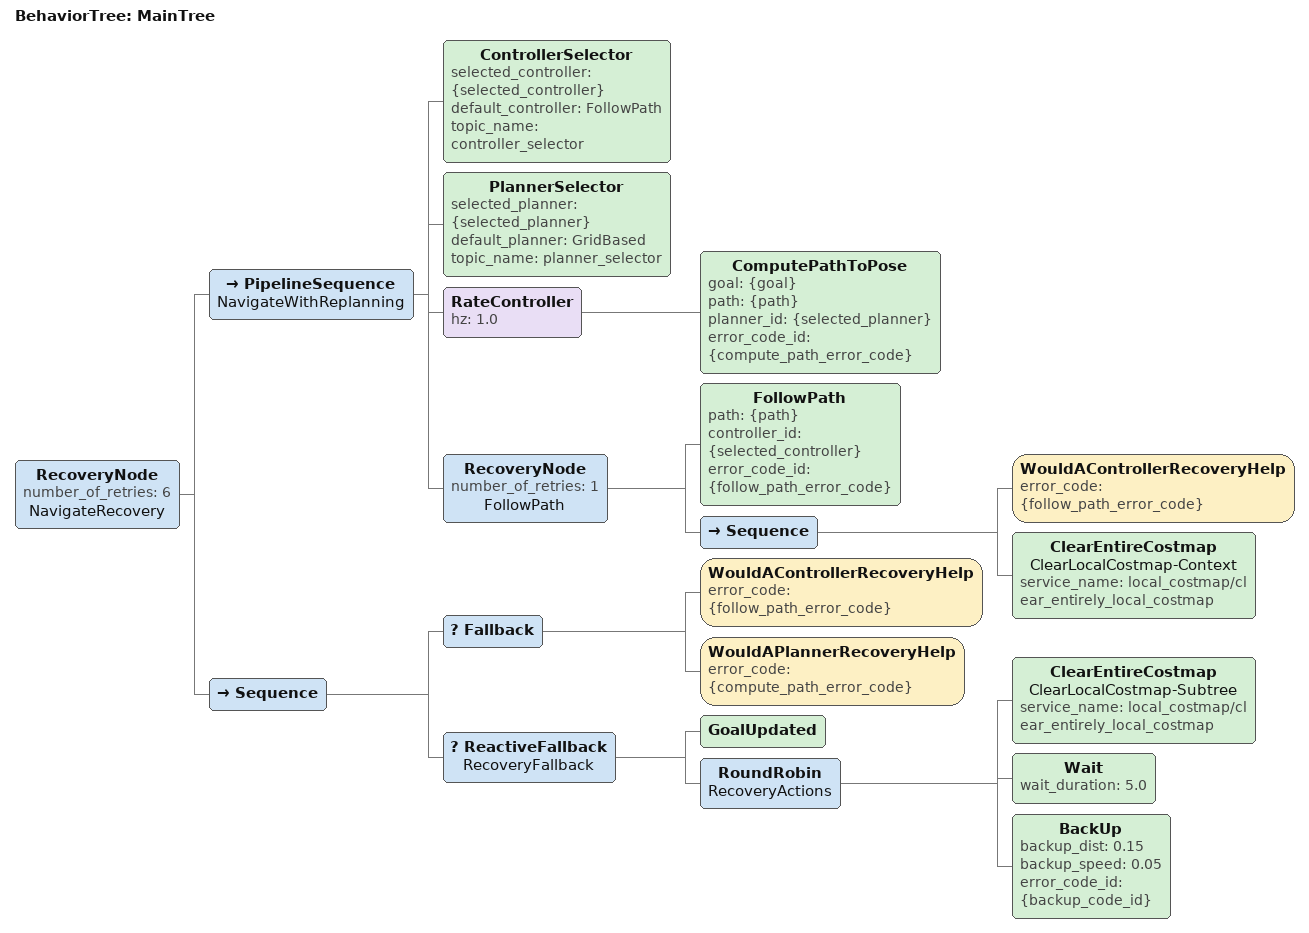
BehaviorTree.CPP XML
<root BTCPP_format="4" main_tree_to_execute="MainTree">
  <BehaviorTree ID="MainTree">
    <RecoveryNode number_of_retries="6" name="NavigateRecovery">
      <PipelineSequence name="NavigateWithReplanning">
        <ControllerSelector selected_controller="{selected_controller}" default_controller="FollowPath" topic_name="controller_selector"/>
        <PlannerSelector selected_planner="{selected_planner}" default_planner="GridBased" topic_name="planner_selector"/>
        <RateController hz="1.0">
          <ComputePathToPose goal="{goal}" path="{path}" planner_id="{selected_planner}" error_code_id="{compute_path_error_code}"/>
        </RateController>
        <RecoveryNode number_of_retries="1" name="FollowPath">
          <FollowPath path="{path}" controller_id="{selected_controller}" error_code_id="{follow_path_error_code}"/>
          <Sequence>
            <WouldAControllerRecoveryHelp error_code="{follow_path_error_code}"/>
            <ClearEntireCostmap name="ClearLocalCostmap-Context" service_name="local_costmap/clear_entirely_local_costmap"/>
          </Sequence>
        </RecoveryNode>
      </PipelineSequence>
      <Sequence>
        <Fallback>
          <WouldAControllerRecoveryHelp error_code="{follow_path_error_code}"/>
          <WouldAPlannerRecoveryHelp error_code="{compute_path_error_code}"/>
        </Fallback>
        <ReactiveFallback name="RecoveryFallback">
          <GoalUpdated/>
          <RoundRobin name="RecoveryActions">
            <ClearEntireCostmap name="ClearLocalCostmap-Subtree" service_name="local_costmap/clear_entirely_local_costmap"/>
            <Wait wait_duration="5.0"/>
            <BackUp backup_dist="0.15" backup_speed="0.05" error_code_id="{backup_code_id}"/>
          </RoundRobin>
        </ReactiveFallback>
      </Sequence>
    </RecoveryNode>
  </BehaviorTree>
</root>
